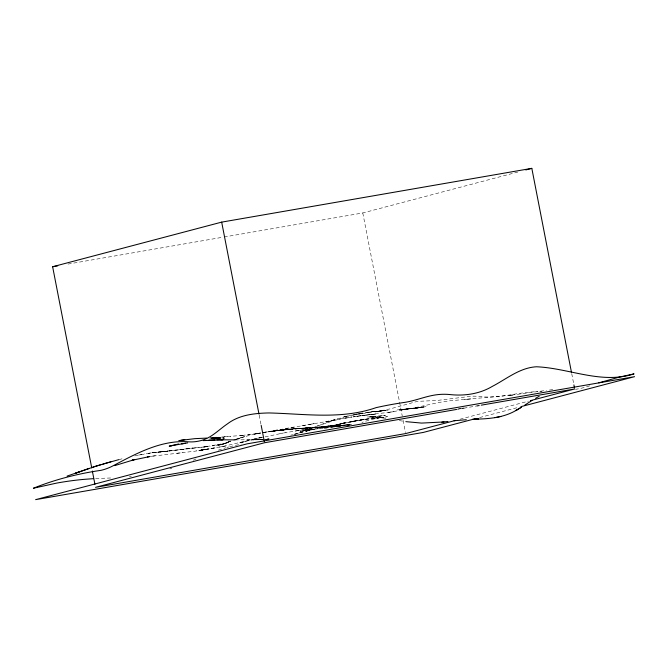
<?xml version="1.0" encoding="UTF-8"?>
<svg xmlns="http://www.w3.org/2000/svg" width="668" height="668" viewBox="0 0 668 668"><rect width="100%" height="100%" fill="white"/><g stroke="black" fill="none" stroke-linecap="round" stroke-linejoin="round"><path stroke-width="0.5" stroke-dasharray="3.34 2.5" d="M193.261 460.21L196.025 458.983M230.928 441.039L223.329 443.928L230.994 441.005M351.66 415.037L335.261 419.387L309.075 429.023M230.794 441.089L219.972 445.038M329.416 421.366L335.261 419.387L331.495 420.656M234.952 439.627C258.675 431.595 283.85 429.223 308.716 427.854L289.837 429.123L270.724 431.394L292.025 428.923L281.988 429.967L310.495 427.796L302.12 428.205M224.147 443.652L227.913 442.416L218.286 445.539L227.095 442.917L204.274 446.975L210.345 446.149M305.268 430.267L311.371 429.624L305.268 430.267L311.171 428.347L300.174 431.403L308.75 429.783M589.735 385.845L585.544 387.139A357.163 173.037 80.2 0 1 577.035 389.077L575.599 389.31M295.423 434.284C323.128 423.32 351.443 413.985 381.261 410.895L377.378 411.538L383.424 410.595L375.625 411.722L385.595 410.344L379.533 411.187M169.897 468.886L171.793 468.318M222.461 444.162L228.347 442.416M220.757 444.596L226.669 442.951M302.604 432.079L292.868 434.643M223.246 446.408L262.173 437.164M224.139 236.998L362.782 212.958L517.733 172.077M459.993 419.237L528.413 401.176M479.649 417.558L518.886 407.204M118.795 459.651L122.11 458.799M242.467 442.233L248.396 440.696L238.643 443.168L244.588 441.707M308.115 430.635L305.994 431.169L311.939 429.691L294.563 434.208M460.945 408.282L455.209 409.726M229.709 446.717L241.223 444.078M346.659 416.189L342.834 417.149L348.779 415.671M290.747 435.169L292.659 434.693M305.994 431.169L313.659 429.332L307.697 430.71L309.827 430.225M262.106 437.189L252.203 439.636L282.105 433.256M342.049 423.445L359.651 420.105L375.742 418.16L367.901 419.078A257.23 224.824 75.2 0 0 348.521 422.46L344.195 423.044A270.423 131.012 80.2 0 0 337.808 424.472L327.153 426.794M337.432 424.773L331.462 426.092L335.303 425.265M311.53 429.825L323.087 427.436M134.744 455.877L152.379 452.729L166.357 451.334L152.379 452.729L162.407 451.651M258.232 433.474L260.37 433.039L254.383 434.258M320.949 427.871L340.663 423.938M217.693 444.971L221.559 444.212M330.802 425.9L324.807 427.094L326.944 426.668M339.16 424.506L331.011 426.042M338.526 424.364L358.248 420.523M367.408 416.982L375.825 416.832L369.621 416.941L385.269 415.229L359.969 420.197M256.737 433.649L355.334 416.481L376.652 413.893L366.623 414.987L372.719 414.277M394.028 411.622L387.966 412.49L415.538 407.764M219.371 447.117L225.392 446.015L194.772 451.209L151.244 456.311L157.314 455.459M353.589 414.644L370.322 411.981L388.233 410.219L377.779 411.363M409.534 408.925L438.976 402.445L448.913 400.9L513.199 395.013L509.275 395.448L546.533 390.379M379.265 416.381L385.269 415.229M352.245 421.683L362.114 419.78M138.593 455.083L144.605 453.939M352.62 414.828L358.632 413.692M375.232 411.947L390.646 408.749L417.266 401.384L437.081 400.466L471.792 396.191A298.771 144.747 80.2 0 1 478.48 396.333C498.395 399.314 517.717 391.891 537.565 391.715M337.031 424.965L334.885 425.349L338.768 424.723L330.56 425.933M279.959 433.649L285.979 432.58M241.933 435.469L258.883 433.248M202.12 450.032L208.166 449.088L198.212 450.541L215.923 447.735L209.902 448.804M198.663 450.624L204.692 449.564M68.036 264.069L223.112 237.182M274.373 430.459L280.393 429.415M301.944 425.733L314.002 423.679L311.847 424.038M345.431 418.226L351.46 417.183M262.524 432.672L287.666 429.34M325.633 421.675L331.654 420.631M202.546 449.973L206.429 449.305M457.63 409.267L460.711 408.732M463.792 408.198L477.136 405.885M294.179 427.044L284.276 428.747M283.833 432.947L299.782 430.301L293.736 431.269M264.252 432.363L272.452 431.11M206.02 449.439L212.048 448.42M255.009 433.933L257.163 433.574M163.334 451.727L196.835 447.71L158.066 452.169L168.094 451.092L160.228 451.86M215.964 445.255L218.119 444.905L212.082 445.89M373.562 418.402L387.482 416.707L377.086 418.16L380.977 417.533A560.001 271.308 80.2 0 0 372.443 419.329L370.322 419.863A362.891 175.818 80.2 0 0 364.027 421.759A490.312 237.549 80.2 0 1 361.939 422.452M302.704 430.751L309.192 429.85L303.105 430.576M148.371 456.803L153.406 456.002M271.592 431.386L275.483 430.785L269.438 431.712L279.817 430.225M297.627 430.643L323.212 427.161L317.125 427.879L319.296 427.612M360.962 415.63L353.188 416.882L367.049 414.937L360.962 415.63L363.125 415.362M405.392 409.325L426.217 406.662L397.493 409.943L422.326 407.271L404.065 409.442L407.989 409.041L405.818 409.259M167.217 451.084L192.893 448.044L190.714 448.228M200.392 450.299L204.283 449.714L196.492 450.875M303.673 429.716L301.519 430.033L311.472 428.614M424.055 406.987L415.838 408.181M277.654 430.501L271.158 431.394L277.22 430.543L273.321 431.085M342.676 425.95L344.696 425.666M413.676 408.465L419.738 407.63L399.689 409.801L407.572 409.125M361.814 419.813L365.722 419.287L359.651 420.105M340.521 424.556L316.156 427.386L324.982 427.044M379.24 417.809L381.411 417.517L377.495 417.993L383.582 417.283M340.505 426.251L307.439 429.992M390.129 412.181L370.54 414.511M410.169 408.808L420.164 407.572M281.562 430L272.895 431.11L283.733 429.749M333.407 426.451L349.815 424.673M552.762 389.619L548.562 390.137M211.656 438.651L224.089 437.799L213.952 438.308L220.106 437.916M366.415 412.482L372.493 411.722M411.922 408.632L418.427 407.822L416.256 408.081M347.786 424.931L349.748 424.689M349.957 424.664L313.209 427.896L323.763 427.261L317.601 427.629M324.013 428.338L332.272 427.345M283.315 429.825L274.623 430.843L304.316 428.079M343.444 425.458L344.897 425.282M216.432 437.156L210.337 437.857L244.121 435.277L237.992 435.803M247.619 434.918L249.79 434.668M341.699 425.633L349.539 424.748L345.615 425.199M370.322 411.981L376.418 411.296L374.239 411.538M276.794 430.584L292.96 429.015L280.719 430.125M321.041 427.411L327.136 426.727M282.89 429.9L278.965 430.326L287.248 429.44M340.822 425.858L345.172 425.391M268.511 439.101L267.058 439.235L269.087 439.018M278.539 430.359L285.069 429.666L281.136 430.075M342.575 425.683L338.643 426.084L344.888 425.424M176.92 453.271L183.024 452.637M129.367 476.81L131.329 476.61M324.965 426.969L340.713 425.516L334.576 426.009L336.764 425.833M338.643 426.084L344.755 425.449M267.334 439.177L269.371 438.959M198.588 447.543L204.7 446.909L194.655 447.894M336.463 426.309L315.83 427.695L340.396 425.908L338.217 426.117M267.058 439.235L269.02 439.035M217.902 437.991L211.789 438.592L221.859 437.732L213.952 438.308M332.096 426.685L340.396 425.908M346.575 425.215L349.531 424.94M211.038 438.575L224.59 438.125L210.771 438.058M348.504 425.023L349.957 424.89M288.083 429.29L290.271 429.09M470.79 398.921L464.669 399.464L466.857 399.28M332.522 426.643L326.385 427.111M265.296 439.385L269.237 439.035L267.192 439.202M327.904 425.942L337.975 425.09M293.786 428.798L295.974 428.614M349.656 424.906L348.195 425.032L350.166 424.865M235.128 439.903L262.8 439.527M334.284 426.51L322.001 427.386M261.347 439.653L263.384 439.486L251.176 439.987L263.25 439.511M264.411 439.402L267.476 439.16L264.52 439.394M294.722 428.914L296.909 428.747L290.772 429.19M321.859 426.919L315.722 427.378L334.142 426.025L324.055 426.769M332.388 426.151L338.526 425.691M317.484 427.244L319.671 427.077L306.946 427.954L315.296 427.403L311.338 427.67M330.192 426.301L342.475 425.399M331.846 425.599L351.685 424.589M260.904 439.627L262.883 439.494L256.929 439.795L263.108 439.536M319.371 427.528L321.567 427.386M304.75 428.079L310.912 427.712M224.348 436.63L230.502 436.279M300.349 428.305L306.52 427.971M306.094 428.021L308.29 427.904M319.797 427.503L324.197 427.269M95.633 478.513L111.556 477.962M539.761 391.615L541.965 391.515M211.364 438.216L216.557 438.033L210.37 438.25M218.336 437.999L214.353 438.108L220.565 438.049M209.602 438.133L214.779 438.066L212.558 438.066M247.177 440.028L253.389 439.953M373.612 416.857L369.154 416.774L377.662 417.066L371.383 416.832L386.096 418.293M383.616 417.892L381.319 417.533L385.912 418.268M399.272 420.581L404.783 421.491M571.725 373.646L573.712 383.858M362.782 212.958L402.286 416.206M403.08 420.297L405.459 432.547M259.192 415.162L261.18 425.374M218.361 450.157A218.177 190.697 75.2 0 1 225.909 447.769M226.853 447.493A218.177 190.697 75.2 0 1 228.757 446.967M236.631 439.076L233.808 440.012L244.613 436.672L236.631 439.076M343.761 423.053L339.92 423.921L345.89 422.585L343.761 423.053M355.768 420.723L349.748 421.8L355.768 420.723M362.515 413.049L356.487 414.085L362.515 413.049M150.642 452.996L148.48 453.288L154.55 452.461L150.642 452.996M206.437 446.675L202.521 447.134L208.608 446.424L206.437 446.675M316.256 427.637L314.052 427.737L320.231 427.47L316.256 427.637"/><path stroke-width="1" d="M524.864 405.058L531.987 400.474M517.692 409.417C504.941 417.625 489.402 418.911 474.639 419.178L478.605 418.986L472.443 419.312M535.569 398.312L539.193 396.299M89.136 468.41L75.4 473.261L94.99 466.473L110.972 461.772M79.141 471.909L67.067 476.117M114.762 465.613L134.093 459.726L131.988 460.302L149.515 456.603L147.369 456.962M92.902 467.166L100.86 464.669M598.779 382.839L619.144 377.144L634.057 373.863C601.551 384.568 569.002 368.118 536.496 366.774C519.838 367.634 506.478 379.04 492.232 386.438C479.49 394.003 464.293 396.174 449.723 394.537A74.223 64.871 75.2 0 0 437.715 394.629C425.908 395.915 414.978 401.109 403.196 402.595A504.474 440.922 75.2 0 0 376.126 407.63C341.298 419.746 304.833 413.809 268.954 412.949C254.566 413.241 239.294 414.82 227.471 423.846C219.037 429.499 211.89 437.532 201.794 440.329A160.796 77.905 80.2 0 1 193.211 441.849A144.689 70.098 80.2 0 1 188.76 441.832C161.681 439.669 136.564 453.347 113.418 465.613A202.095 97.912 80.2 0 1 105.218 469.145A207.005 100.292 80.2 0 1 101.002 470.33C77.914 473.662 55.043 479.499 33.4 488.233L56.454 483.139A395.256 345.473 75.2 0 1 83.776 479.382L93.654 478.639M102.964 464.06L118.795 459.651M91.741 467.942L52.63 266.741L221.676 222.127L531.82 168.353L571.524 372.627M525.783 169.948L531.82 168.353M454.966 420.564L405.66 433.574L95.516 487.348L264.553 442.742L456.603 409.442M530.425 400.65L574.705 388.968L481.244 405.167M475.624 418.619L423.303 432.43L35.621 499.647L246.918 443.886L634.6 376.668L520.898 406.67M178.598 443.97L170.941 445.832M173.07 445.339L169.213 446.124L185.554 443.235M494.821 417.667L500.816 416.498M52.63 266.741L57.765 265.847M461.738 408.549L463.792 408.198M477.136 405.885L479.19 405.526M181.671 443.878L187.708 442.884M178.773 440.613L194.856 438.651L206.771 438.099M180.928 440.287L184.819 439.694M441.857 422.193L447.944 421.466M444.036 421.959L421.558 423.086L405.818 421.642M454.04 420.773L466.289 419.704M203.206 440.621L223.079 439.753L216.858 439.828M208.9 440.12L215.079 439.87M220.857 439.778L235.128 439.903M573.904 384.877L574.505 387.941M221.676 222.127L259 414.143M261.18 425.374L264.361 441.715M92.343 471.007L94.923 484.283M521.29 407.305L515.704 410.586L521.29 407.305"/></g></svg>
